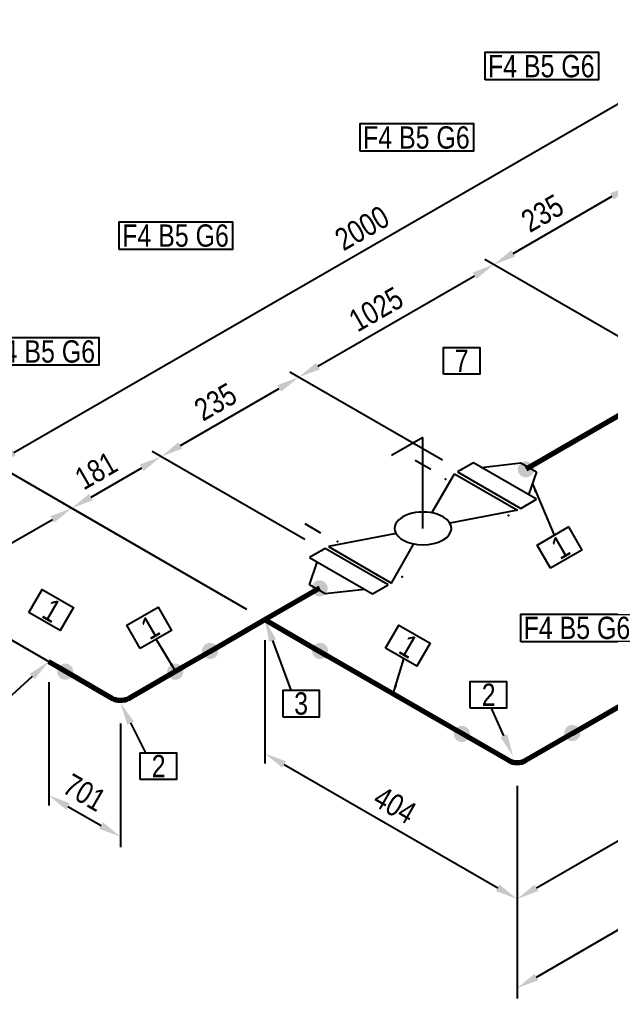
# Model space of a CAD drawing. Header units: millimetres. Extents: x 0 to 594, y 0 to 420.
# Drawn here: x 119.5 to 185.7, y 81.8 to 191.6 of the extents above; entities that cross this region are included whole.
import ezdxf
from ezdxf import colors
from ezdxf.entities.mleader import LeaderData, LeaderLine
from ezdxf.enums import TextEntityAlignment as Align
from ezdxf.math import Vec2, Vec3

# ---------------------------------------------------------------- set-up
doc = ezdxf.new("R2010")
doc.units = ezdxf.units.MM
doc.header["$LTSCALE"] = 0.25
for name, color, linetype in [('밸브', 4, 'Continuous'), ('용접', 1, 'Continuous'), ('주석', 7, 'Continuous'), ('치수', 1, 'Continuous')]:
    doc.layers.add(name, color=color, linetype=linetype)
doc.layers.add('파이프', color=3, linetype='Continuous', lineweight=70)
doc.styles.add('AdskIsoAnnotation', font='arial.ttf', dxfattribs={"width": 0.8, "height": 1})
doc.styles.add('AdskIsoMetric', font='arial.ttf', dxfattribs={"width": 0.8, "height": 2.5})
doc.styles.add('AdskIsoMetric-30', font='arial.ttf', dxfattribs={"width": 0.8, "height": 2.5})
doc.styles.add('AdskIsoMetric30', font='arial.ttf', dxfattribs={"width": 0.8, "oblique": 30, "height": 2.5})
doc.styles.get("Standard").update_dxf_attribs({"font": 'arial.ttf'})
doc.dimstyles.new('AdskIsoMetric', dxfattribs={"dimtxt": 2.5, "dimasz": 2.5, "dimexe": 1, "dimexo": 2, "dimgap": 0.8, "dimtad": 1, "dimdec": 0, "dimrnd": 1, "dimzin": 0, "dimdsep": 46, "dimtxsty": 'AdskIsoMetric', "dimcen": 0, "dimclrt": 7, "dimadec": 0, "dimazin": 0, "dimtfac": 1, "dimtdec": 0, "dimtmove": 1, "dimatfit": 3, "dimfxl": 0, "dimfrac": 2, "dimtolj": 1, "dimtzin": 0, "dimarcsym": 0})

# ---------------------------------------------------------------- blocks, each defined once
blk = doc.blocks.new('플랜지WN-2-IsoRight')
at = {"color": 0, "linetype": 'ByBlock', "lineweight": -2, "extrusion": (-0.707107, -0.408248, 0.57735)}
for p, q in [((0.1105, 0.1403), (0.0221, 0.1914)), ((0.0221, 0.1914), (0.0221, -0.2169)), ((-0.1105, 0.1148), (0.0221, 0.1403)), ((-0.1105, 0.0128), (-0.1105, 0.1148)), ((0.1105, -0.2679), (0.1105, 0.1403)), ((0.0221, -0.1659), (-0.1105, 0.0128)), ((0.0221, -0.2169), (0.1105, -0.2679))]:
    blk.add_line(p, q, dxfattribs=at)
blk = doc.blocks.new('개스킷-2-IsoRight')
at = {"color": 0, "linetype": 'ByBlock', "lineweight": -2, "extrusion": (-1, 0, 0)}
for p in [(-0.0529, 0.2347), (0.0442, 0.1786), (-0.0442, -0.1786), (0.0442, -0.2296)]:
    blk.add_point(p, dxfattribs=at)
blk = doc.blocks.new('볼 밸브-2-IsoRight')
at = {"color": 0, "linetype": 'ByBlock', "lineweight": -2, "extrusion": (-0.707107, -0.408248, 0.57735)}
for p, q in [((-0.3536, 0), (-0.3536, 0.4082)), ((-0.3536, 0.4082), (-0.1006, 0.1163)), ((-0.1006, -0.0002), (-0.3536, 0)), ((0.3536, 0), (0.1007, -0.0001)), ((0.3536, -0.4082), (0.3536, 0)), ((0.1125, -0.065), (0.1125, -0.065)), ((0.1006, -0.1163), (0.3536, -0.4082))]:
    blk.add_line(p, q, dxfattribs=at)
at = {"linetype": 'ByBlock'}
for start_param, end_param in [(-2.356194, 0.785398), (0.785398, 3.926991)]:
    blk.add_ellipse((0, 0), major_axis=(-0.0796, 0.1378), ratio=0.57735, start_param=start_param, end_param=end_param, dxfattribs=at)
blk = doc.blocks.new('Operator_Lever-1-IsoLeft')
at = {"color": 0, "linetype": 'ByBlock', "lineweight": -2, "extrusion": (0, 0.816497, 0.57735)}
for p, q in [((0, 0), (-0.4419, -0.2552)), ((-0.4419, -0.2552), (-0.2652, -0.3572))]:
    blk.add_line(p, q, dxfattribs=at)
blk = doc.blocks.new('*D108')
at = {"layer": 'Defpoints', "color": 0}
for p in [(201.46, 119.01), (175.24, 107.95), (201.46, 108.09)]:
    blk.add_point(p, dxfattribs=at)
at = {"layer": '치수', "color": 0, "lineweight": -2}
for p, q in [((201.46, 116.7), (201.46, 106.94)), ((177.4, 94.2), (199.29, 106.84)), ((175.24, 105.64), (175.24, 91.8))]:
    blk.add_line(p, q, dxfattribs=at)
at = {"layer": '치수', "color": 0}
for points in [[(199.08, 107.2), (199.5, 106.48), (201.46, 108.09)], [(177.2, 94.56), (177.61, 93.84), (175.24, 92.95)]]:
    blk.add_solid(points, dxfattribs=at)
at = {"layer": '치수', "color": 7, "insert": (188.35, 103.14), "char_height": 2.5, "attachment_point": 5, "rotation": 30, "style": 'AdskIsoMetric30'}
blk.add_mtext('\\A1;847', dxfattribs=at)
blk = doc.blocks.new('*D111')
at = {"layer": 'Defpoints', "color": 0}
for p in [(262.19, 158.16), (262.19, 133.16), (175.24, 107.95)]:
    blk.add_point(p, dxfattribs=at)
at = {"layer": '치수', "color": 0, "lineweight": -2}
for p, q in [((262.19, 155.85), (262.19, 132)), ((177.4, 84.2), (260.03, 131.91)), ((175.24, 105.64), (175.24, 81.8))]:
    blk.add_line(p, q, dxfattribs=at)
at = {"layer": '치수', "color": 0}
for points in [[(259.82, 132.27), (260.24, 131.54), (262.19, 133.16)], [(177.2, 84.56), (177.61, 83.84), (175.24, 82.95)]]:
    blk.add_solid(points, dxfattribs=at)
at = {"layer": '치수', "color": 7, "insert": (218.5, 110.54), "char_height": 2.5, "attachment_point": 5, "rotation": 30, "style": 'AdskIsoMetric30'}
blk.add_mtext('\\A1;2000', dxfattribs=at)
blk = doc.blocks.new('*D112')
at = {"layer": 'Defpoints', "color": 0}
for p in [(146.96, 124.28), (175.24, 107.95), (175.24, 92.95)]:
    blk.add_point(p, dxfattribs=at)
at = {"layer": '치수', "color": 0, "lineweight": -2}
for p, q in [((146.96, 121.97), (146.96, 108.13)), ((149.13, 108.03), (173.07, 94.2)), ((175.24, 105.64), (175.24, 91.8))]:
    blk.add_line(p, q, dxfattribs=at)
at = {"layer": '치수', "color": 0}
for points in [[(149.33, 108.39), (148.92, 107.67), (146.96, 109.28)], [(173.28, 94.56), (172.87, 93.84), (175.24, 92.95)]]:
    blk.add_solid(points, dxfattribs=at)
at = {"layer": '치수', "color": 7, "insert": (161.54, 103.48), "char_height": 2.5, "attachment_point": 5, "rotation": 330, "style": 'AdskIsoMetric-30'}
blk.add_mtext('\\A1;404', dxfattribs=at)
blk = doc.blocks.new('*D83')
at = {"layer": 'Defpoints', "color": 0}
for p in [(125.31, 136.78), (146.96, 124.28), (130.78, 114.94)]:
    blk.add_point(p, dxfattribs=at)
at = {"layer": '치수', "color": 0, "lineweight": -2}
for p, q in [((144.96, 125.43), (124.31, 137.36)), ((111.29, 128.69), (123.15, 135.53)), ((128.78, 116.09), (108.13, 128.01))]:
    blk.add_line(p, q, dxfattribs=at)
at = {"layer": '치수', "color": 0}
for points in [[(122.94, 135.89), (123.35, 135.17), (125.31, 136.78)], [(111.08, 129.05), (111.5, 128.32), (109.13, 127.44)]]:
    blk.add_solid(points, dxfattribs=at)
at = {"layer": '치수', "color": 7, "insert": (114.95, 133.42), "char_height": 2.5, "attachment_point": 5, "rotation": 30, "style": 'AdskIsoMetric-30'}
blk.add_mtext('\\A1;1541', dxfattribs=at)
blk = doc.blocks.new('*D84')
at = {"layer": 'Defpoints', "color": 0}
for p in [(135.33, 142.57), (153.45, 132.11), (146.96, 124.28)]:
    blk.add_point(p, dxfattribs=at)
at = {"layer": '치수', "color": 0, "lineweight": -2}
for p, q in [((151.45, 133.26), (134.33, 143.14)), ((127.48, 138.03), (133.17, 141.32)), ((144.96, 125.43), (124.31, 137.36))]:
    blk.add_line(p, q, dxfattribs=at)
at = {"layer": '치수', "color": 0}
for points in [[(132.96, 141.68), (133.37, 140.95), (135.33, 142.57)], [(127.27, 138.39), (127.68, 137.67), (125.31, 136.78)]]:
    blk.add_solid(points, dxfattribs=at)
at = {"layer": '치수', "color": 7, "insert": (128.05, 140.98), "char_height": 2.5, "attachment_point": 5, "rotation": 30, "style": 'AdskIsoMetric-30'}
blk.add_mtext('\\A1;181', dxfattribs=at)
blk = doc.blocks.new('*D85')
at = {"layer": 'Defpoints', "color": 0}
for p in [(150.75, 151.47), (168.86, 141.01), (153.45, 132.11)]:
    blk.add_point(p, dxfattribs=at)
at = {"layer": '치수', "color": 0, "lineweight": -2}
for p, q in [((166.86, 142.16), (149.75, 152.04)), ((137.5, 143.82), (148.58, 150.22)), ((151.45, 133.26), (134.33, 143.14))]:
    blk.add_line(p, q, dxfattribs=at)
at = {"layer": '치수', "color": 0}
for points in [[(148.37, 150.58), (148.79, 149.85), (150.75, 151.47)], [(137.29, 144.18), (137.7, 143.45), (135.33, 142.57)]]:
    blk.add_solid(points, dxfattribs=at)
at = {"layer": '치수', "color": 7, "insert": (141.43, 148.7), "char_height": 2.5, "attachment_point": 5, "rotation": 30, "style": 'AdskIsoMetric-30'}
blk.add_mtext('\\A1;235', dxfattribs=at)
blk = doc.blocks.new('개스킷 해치 표식-2-IsoRight')
at = {"linetype": 'ByBlock', "lineweight": -2, "extrusion": (-0.707107, -0.408248, 0.57735)}
blk.add_line((0, 0), (0, -0.1021), dxfattribs=at)
blk = doc.blocks.new('*D86')
at = {"layer": 'Defpoints', "color": 0}
for p in [(172.64, 164.11), (190.76, 153.65), (168.86, 141.01)]:
    blk.add_point(p, dxfattribs=at)
at = {"layer": '치수', "color": 0, "lineweight": -2}
for p, q in [((188.76, 154.8), (171.64, 164.68)), ((152.91, 152.72), (170.48, 162.86)), ((166.86, 142.16), (149.75, 152.04))]:
    blk.add_line(p, q, dxfattribs=at)
at = {"layer": '치수', "color": 0}
for points in [[(170.27, 163.22), (170.68, 162.5), (172.64, 164.11)], [(152.7, 153.08), (153.12, 152.35), (150.75, 151.47)]]:
    blk.add_solid(points, dxfattribs=at)
at = {"layer": '치수', "color": 7, "insert": (159.43, 159.09), "char_height": 2.5, "attachment_point": 5, "rotation": 30, "style": 'AdskIsoMetric-30'}
blk.add_mtext('\\A1;1025', dxfattribs=at)
blk = doc.blocks.new('*D87')
at = {"layer": 'Defpoints', "color": 0}
for p in [(188.06, 173.01), (206.17, 162.55), (190.76, 153.65)]:
    blk.add_point(p, dxfattribs=at)
at = {"layer": '치수', "color": 0, "lineweight": -2}
for p, q in [((204.17, 163.7), (187.06, 173.58)), ((174.81, 165.36), (185.89, 171.76)), ((188.76, 154.8), (171.64, 164.68))]:
    blk.add_line(p, q, dxfattribs=at)
at = {"layer": '치수', "color": 0}
for points in [[(185.68, 172.12), (186.1, 171.4), (188.06, 173.01)], [(174.6, 165.72), (175.01, 165), (172.64, 164.11)]]:
    blk.add_solid(points, dxfattribs=at)
at = {"layer": '치수', "color": 7, "insert": (178.08, 169.86), "char_height": 2.5, "attachment_point": 5, "rotation": 30, "style": 'AdskIsoMetric-30'}
blk.add_mtext('\\A1;235', dxfattribs=at)
blk = doc.blocks.new('*D90')
at = {"layer": 'Defpoints', "color": 0}
for p in [(203.6, 191.98), (233.91, 174.48), (146.96, 124.28)]:
    blk.add_point(p, dxfattribs=at)
at = {"layer": '치수', "color": 0, "lineweight": -2}
for p, q in [((231.91, 175.64), (202.6, 192.56)), ((118.82, 143.03), (201.44, 190.73)), ((144.96, 125.43), (115.65, 142.36))]:
    blk.add_line(p, q, dxfattribs=at)
at = {"layer": '치수', "color": 0}
for points in [[(201.23, 191.09), (201.65, 190.37), (203.6, 191.98)], [(118.61, 143.39), (119.02, 142.67), (116.65, 141.78)]]:
    blk.add_solid(points, dxfattribs=at)
at = {"layer": '치수', "color": 7, "insert": (157.86, 168.19), "char_height": 2.5, "attachment_point": 5, "rotation": 30, "style": 'AdskIsoMetric-30'}
blk.add_mtext('\\A1;2000', dxfattribs=at)
blk = doc.blocks.new('*D91')
at = {"layer": 'Defpoints', "color": 0}
for p in [(122.73, 119.58), (130.78, 114.94), (130.78, 99.94)]:
    blk.add_point(p, dxfattribs=at)
at = {"layer": '치수', "color": 0, "lineweight": -2}
for p, q in [((122.73, 117.27), (122.73, 103.43)), ((130.78, 112.63), (130.78, 98.78)), ((124.89, 103.33), (128.61, 101.19))]:
    blk.add_line(p, q, dxfattribs=at)
at = {"layer": '치수', "color": 0}
for points in [[(125.1, 103.69), (124.68, 102.97), (122.73, 104.58)], [(128.82, 101.55), (128.4, 100.82), (130.78, 99.94)]]:
    blk.add_solid(points, dxfattribs=at)
at = {"layer": '치수', "color": 7, "insert": (126.75, 104.88), "char_height": 2.5, "attachment_point": 5, "rotation": 330, "style": 'AdskIsoMetric-30'}
blk.add_mtext('\\A1;701', dxfattribs=at)
blk = doc.blocks.new('엘보우-1-Iso2DSkew90')
at = {"color": 0, "linetype": 'ByBlock', "lineweight": -2, "extrusion": (0, 0.816497, 0.57735)}
for p, q in [((-7.07, 4.08), (-0.9, 0.52)), ((0.9, 0.52), (7.07, 4.08))]:
    blk.add_line(p, q, dxfattribs=at)
at = {"linetype": 'ByBlock'}
blk.add_ellipse((0, 1.04), major_axis=(-1.28, 0), ratio=0.57735, start_param=0.785398, end_param=2.356194, dxfattribs=at)
blk = doc.blocks.new('티-1-Iso2DSkew90')
at = {"color": 0, "linetype": 'ByBlock', "lineweight": -2, "extrusion": (1.44271e-12, -0.816497, -0.57735)}
for p, q in [((0, 0), (6.17, 3.56)), ((-6.17, -3.56), (0, 0)), ((0, 0), (7.07, -4.08))]:
    blk.add_line(p, q, dxfattribs=at)
blk = doc.blocks.new('엘보우-2-Iso2DSkew90')
at = {"color": 0, "linetype": 'ByBlock', "lineweight": -2, "extrusion": (0, 0.816497, 0.57735)}
for p, q in [((-7.07, 4.08), (-0.9, 0.52)), ((0.9, 0.52), (7.07, 4.08))]:
    blk.add_line(p, q, dxfattribs=at)
at = {"linetype": 'ByBlock'}
blk.add_ellipse((0, 1.04), major_axis=(-1.28, 0), ratio=0.57735, start_param=0.785398, end_param=2.356194, dxfattribs=at)
blk = doc.blocks.new('Buttweld')
at = {"lineweight": -2}
blk.add_hatch(color=0, dxfattribs=at).paths.add_polyline_path([(0.044, -0.0026), (0.0433, 0.0053), (0.0413, 0.0129), (0.0379, 0.02), (0.0334, 0.0265), (0.0278, 0.0321), (0.0214, 0.0366), (0.0142, 0.0399), (0.0066, 0.042), (-0.0013, 0.0427), (-0.0091, 0.042), (-0.0168, 0.0399), (-0.0239, 0.0366), (-0.0304, 0.0321), (-0.036, 0.0265), (-0.0405, 0.02), (-0.0438, 0.0129), (-0.0459, 0.0053), (-0.0466, -0.0026), (-0.0459, -0.0105), (-0.0438, -0.0181), (-0.0405, -0.0252), (-0.036, -0.0317), (-0.0304, -0.0373), (-0.0239, -0.0418), (-0.0168, -0.0452), (-0.0091, -0.0472), (-0.0013, -0.0479), (0.0066, -0.0472), (0.0142, -0.0452), (0.0214, -0.0418), (0.0278, -0.0373), (0.0334, -0.0317), (0.0379, -0.0252), (0.0413, -0.0181), (0.0433, -0.0105)], is_closed=False, flags=0)
blk = doc.blocks.new('AnnoRect')
at = {"color": 0, "linetype": 'ByBlock', "lineweight": -2}
blk.add_wipeout([(-0.81, -0.6), (-0.81, 0.6), (0.81, 0.6), (0.81, -0.6)], dxfattribs=at)
blk.add_lwpolyline([(-0.81, -0.6), (-0.81, 0.6), (0.81, 0.6), (0.81, -0.6)], close=True, dxfattribs=at)
at = {"color": 0, "linetype": 'ByBlock', "lineweight": -2, "style": 'AdskIsoAnnotation', "width": 0.8}
blk.add_attdef('XX', text='', height=1, dxfattribs=at).set_placement((0, 0), align=Align.MIDDLE_CENTER)

msp = doc.modelspace()

# ---------------------------------------------------------------- linework, layer by layer
at = {"layer": '파이프'}
for points in [[(176.2504, 141.1903), (190.4376, 149.3813)], [(181.406, 111.5134), (197.6044, 120.8656)], [(136.9421, 118.4956), (140.7949, 120.72)], [(153.1272, 120.72), (169.0736, 111.5134)], [(122.7251, 119.5837), (124.6097, 118.4956)]]:
    msp.add_lwpolyline(points, dxfattribs=at)

# ---------------------------------------------------------------- block references
at = {"layer": '밸브', "xscale": 20, "yscale": 20, "zscale": 20}
for name, p, rotation in [('Operator_Lever-1-IsoLeft', (164.6888, 134.5152), 239.9999999999909), ('볼 밸브-2-IsoRight', (164.6888, 134.5152), 239.9999999992331), ('플랜지WN-2-IsoRight', (174.3234, 140.0778), 240.0000000025032), ('개스킷-2-IsoRight', (171.6257, 138.5202), 240.0000000061326), ('개스킷-2-IsoRight', (157.7519, 130.5101), 239.9999999939451), ('플랜지WN-2-IsoRight', (155.0542, 128.9526), 60.00000000248924)]:
    msp.add_blockref(name, p, dxfattribs=dict(at, rotation=rotation))
at = {"layer": '용접', "xscale": 20, "yscale": 20, "zscale": 20}
for p in [(176.2504, 141.1903), (153.1272, 127.8401), (124.6097, 118.4956), (136.9421, 118.4956), (169.0736, 111.5134)]:
    msp.add_blockref('Buttweld', p, dxfattribs=at)
at = {"layer": '용접', "xscale": 20, "yscale": 20, "zscale": 20, "rotation": 180}
for p in [(140.7949, 120.72), (153.1272, 120.72), (181.406, 111.5134)]:
    msp.add_blockref('Buttweld', p, dxfattribs=at)
at = {"layer": '치수', "xscale": 20, "yscale": 20, "zscale": 20, "rotation": 240.0000000001621}
for p in [(165.5874, 141.1165), (153.255, 133.9964)]:
    msp.add_blockref('개스킷 해치 표식-2-IsoRight', p, dxfattribs=at)
at = {"layer": '파이프'}
for name, p in [('티-1-Iso2DSkew90', (146.9611, 124.2801)), ('엘보우-1-Iso2DSkew90', (130.7759, 114.9356)), ('엘보우-2-Iso2DSkew90', (175.2398, 107.9533))]:
    msp.add_blockref(name, p, dxfattribs=at)

# ---------------------------------------------------------------- dimensions: what is measured, and where the dimension line sits
at = {"layer": '치수'}
for base, p1, p2, angle, text, override, picture, middle in [((203.6032, 191.9825), (146.9611, 124.2801), (233.9141, 174.4825), 30, '2000', {"dimtad": 0, "dimlfac": 19.919375, "dimtxsty": 'AdskIsoMetric-30', "dimse1": 0, "dimse2": 0, "dimsd1": 0, "dimsd2": 0, "dimtmove": 1}, '*D90', (157.8604, 168.1897)), ((188.0562, 173.0064), (190.7559, 153.6475), (206.1713, 162.5476), 30, '235', {"dimtad": 0, "dimlfac": 13.199295, "dimtxsty": 'AdskIsoMetric-30', "dimse1": 0, "dimse2": 0, "dimsd1": 0, "dimsd2": 0, "dimtmove": 1}, '*D87', (178.0822, 169.8648)), ((172.6408, 164.1063), (168.861, 141.0065), (190.7559, 153.6475), 30, '1025', {"dimtad": 0, "dimlfac": 40.530717, "dimtxsty": 'AdskIsoMetric-30', "dimse1": 0, "dimse2": 0, "dimsd1": 0, "dimsd2": 0, "dimtmove": 1}, '*D86', (159.427, 159.0942)), ((262.1929, 133.1557), (175.2398, 107.9533), (262.1929, 158.1557), 30, '2000', {"dimtad": 0, "dimlfac": 19.919375, "dimtxsty": 'AdskIsoMetric30', "dimse1": 0, "dimse2": 0, "dimsd1": 0, "dimsd2": 0, "dimtmove": 1}, '*D111', (218.4964, 110.5444)), ((150.7459, 151.4652), (153.4456, 132.1064), (168.861, 141.0065), 30, '235', {"dimtad": 0, "dimlfac": 13.199295, "dimtxsty": 'AdskIsoMetric-30', "dimse1": 0, "dimse2": 0, "dimsd1": 0, "dimsd2": 0, "dimtmove": 1}, '*D85', (141.4318, 148.7046)), ((135.3305, 142.5651), (146.9611, 124.2801), (153.4456, 132.1064), 30, '181', {"dimtad": 0, "dimlfac": 18.978928, "dimtxsty": 'AdskIsoMetric-30', "dimse1": 0, "dimse2": 0, "dimsd1": 0, "dimsd2": 0, "dimtmove": 1}, '*D84', (128.0533, 140.9816)), ((125.3104, 136.7801), (130.7759, 114.9356), (146.9611, 124.2801), 30, '1541', {"dimtad": 0, "dimlfac": 82.428716, "dimtxsty": 'AdskIsoMetric-30', "dimse1": 0, "dimse2": 0, "dimsd1": 0, "dimsd2": 0, "dimtmove": 1}, '*D83', (114.9515, 133.4163)), ((175.2398, 92.9533), (146.9611, 124.2801), (175.2398, 107.9533), 330, '404', {"dimtad": 0, "dimlfac": 12.376123, "dimtxsty": 'AdskIsoMetric-30', "dimse1": 0, "dimse2": 0, "dimsd1": 0, "dimsd2": 0, "dimtmove": 1}, '*D112', (161.5404, 103.4796)), ((130.7759, 99.9356), (122.7251, 119.5837), (130.7759, 114.9356), 330, '701', {"dimtad": 0, "dimlfac": 75.444688, "dimtxsty": 'AdskIsoMetric-30', "dimse1": 0, "dimse2": 0, "dimsd1": 0, "dimsd2": 0, "dimtmove": 1}, '*D91', (126.7505, 104.8765)), ((201.4583, 108.0906), (175.2398, 107.9533), (201.4583, 119.0081), 30, '847', {"dimtad": 0, "dimlfac": 29.993874, "dimtxsty": 'AdskIsoMetric30', "dimse1": 0, "dimse2": 0, "dimsd1": 0, "dimsd2": 0, "dimtmove": 1}, '*D108', (188.3491, 103.1399))]:
    dim = msp.add_linear_dim(base=base, p1=p1, p2=p2, angle=angle, text=text, dimstyle='AdskIsoMetric', override=override, dxfattribs=at)
    dim.commit()
    dim.dimension.update_dxf_attribs({"geometry": picture, "text_midpoint": middle, "dimtype": 160})

# ---------------------------------------------------------------- leaders
at = {"layer": '주석'}
ml = msp.add_multileader_mtext('Standard', dxfattribs=at)
ml.set_content('')
ml.set_leader_properties()
ml.build(insert=Vec2(0, 0))
ml.multileader.update_dxf_attribs({"dogleg_length": 0, "arrow_head_size": 0})
ctx = ml.context
ctx.base_point, ctx.arrow_head_size, ctx.plane_origin = Vec3(179.4093, 133.752), 0, Vec3(0, -27.639)
notes = []
notes.append((ctx, [(0, (1, 1, 0), (179.4093, 133.752), (-1, 0), 0, [(0, [(176.9591, 139.5214)], 0, [])])]))
ctx.mtext, ml.multileader.dxf.content_type = None, 0
ml = msp.add_multileader_mtext('Standard', dxfattribs=at)
ml.set_content('')
ml.set_leader_properties()
ml.build(insert=Vec2(0, 0))
ml.multileader.update_dxf_attribs({"dogleg_length": 0, "arrow_head_size": 2.5})
ctx = ml.context
ctx.base_point, ctx.arrow_head_size, ctx.plane_origin = Vec3(149.8889, 116.361), 2.5, Vec3(0, -27.639)
notes.append((ctx, [(0, (1, 1, 0), (149.8889, 116.361), (-1, 0), 0, [(0, [(146.9611, 124.2801)], 0, [])])]))
ctx.mtext, ml.multileader.dxf.content_type = None, 0
ml = msp.add_multileader_mtext('Standard', dxfattribs=at)
ml.set_content('')
ml.set_leader_properties()
ml.build(insert=Vec2(0, 0))
ml.multileader.update_dxf_attribs({"dogleg_length": 0, "arrow_head_size": 0})
ctx = ml.context
ctx.base_point, ctx.arrow_head_size, ctx.plane_origin = Vec3(134.7763, 122.0772), 0, Vec3(0, -27.639)
notes.append((ctx, [(0, (1, 1, 0), (134.7763, 122.0772), (-1, 0), 0, [(0, [(136.9421, 118.4956)], 0, [])])]))
ctx.mtext, ml.multileader.dxf.content_type = None, 0
ml = msp.add_multileader_mtext('Standard', dxfattribs=at)
ml.set_content('')
ml.set_leader_properties()
ml.build(insert=Vec2(0, 0))
ml.multileader.update_dxf_attribs({"dogleg_length": 0, "arrow_head_size": 0})
ctx = ml.context
ctx.base_point, ctx.arrow_head_size, ctx.plane_origin = Vec3(162.5499, 119.8888), 0, Vec3(0, -27.639)
notes.append((ctx, [(0, (1, 1, 0), (162.5499, 119.8888), (-1, 0), 0, [(0, [(161.3523, 115.9713)], 0, [])])]))
ctx.mtext, ml.multileader.dxf.content_type = None, 0
ml = msp.add_multileader_mtext('Standard', dxfattribs=at)
ml.set_content('')
ml.set_leader_properties()
ml.build(insert=Vec2(0, 0))
ml.multileader.update_dxf_attribs({"dogleg_length": 3.0619, "arrow_head_size": 2.5})
ctx = ml.context
ctx.base_point, ctx.arrow_head_size, ctx.plane_origin = Vec3(102.9381, 104.361), 2.5, Vec3(0, -27.639)
notes.append((ctx, [(0, (1, 1, 0), (106, 104.361), (-1, 0), 3.0619, [(0, [(122.7251, 119.5837)], 0, [])])]))
ctx.mtext, ml.multileader.dxf.content_type = None, 0
ml = msp.add_multileader_mtext('Standard', dxfattribs=at)
ml.set_content('')
ml.set_leader_properties()
ml.build(insert=Vec2(0, 0))
ml.multileader.update_dxf_attribs({"dogleg_length": 0, "arrow_head_size": 2.5})
ctx = ml.context
ctx.base_point, ctx.arrow_head_size, ctx.plane_origin = Vec3(133.5715, 109.361), 2.5, Vec3(0, -27.639)
notes.append((ctx, [(0, (1, 1, 0), (133.5715, 109.361), (-1, 0), 0, [(0, [(130.7759, 114.9356)], 0, [])])]))
ctx.mtext, ml.multileader.dxf.content_type = None, 0
ml = msp.add_multileader_mtext('Standard', dxfattribs=at)
ml.set_content('')
ml.set_leader_properties()
ml.build(insert=Vec2(0, 0))
ml.multileader.update_dxf_attribs({"dogleg_length": 0, "arrow_head_size": 2.5})
ctx = ml.context
ctx.base_point, ctx.arrow_head_size, ctx.plane_origin = Vec3(172.375, 114.361), 2.5, Vec3(0, -27.639)
notes.append((ctx, [(0, (1, 1, 0), (172.375, 114.361), (-1, 0), 0, [(0, [(174.7835, 108.974)], 0, [])])]))
ctx.mtext, ml.multileader.dxf.content_type = None, 0
for ctx, leaders in notes:
    for number, flags, end, landing, length, lines in leaders:
        leader = LeaderData()
        leader.index, (leader.has_last_leader_line, leader.has_dogleg_vector, leader.attachment_direction) = number, flags
        leader.last_leader_point, leader.dogleg_vector, leader.dogleg_length = Vec3(end), Vec3(landing), length
        for number, points, colour, breaks in lines:
            line = LeaderLine()
            line.index, line.vertices, line.color, line.breaks = number, Vec3.list(points), colors.encode_raw_color(colour), breaks
            leader.lines.append(line)
        ctx.leaders.append(leader)

# ---------------------------------------------------------------- next in the draw order: block references
ref = msp.add_blockref('AnnoRect', (178, 186.361), dxfattribs=dict(at, xscale=7.844095940959409, yscale=2.585266030013643, zscale=2.5))
ref.add_attrib('XX_001', 'F4 B5 G6', (171.9707, 185.111), dxfattribs={"layer": '0', "color": 0, "linetype": 'ByBlock', "lineweight": -2, "height": 2.5, "style": 'AdskIsoAnnotation', "width": 0.8})
ref = msp.add_blockref('AnnoRect', (164, 178.361), dxfattribs=dict(at, xscale=7.844095940959409, yscale=2.585266030013643, zscale=2.5))
ref.add_attrib('XX_001', 'F4 B5 G6', (157.9707, 177.111), dxfattribs={"layer": '0', "color": 0, "linetype": 'ByBlock', "lineweight": -2, "height": 2.5, "style": 'AdskIsoAnnotation', "width": 0.8})
ref = msp.add_blockref('AnnoRect', (137, 167.361), dxfattribs=dict(at, xscale=7.844095940959409, yscale=2.585266030013643, zscale=2.5))
ref.add_attrib('XX_001', 'F4 B5 G6', (130.9707, 166.111), dxfattribs={"layer": '0', "color": 0, "linetype": 'ByBlock', "lineweight": -2, "height": 2.5, "style": 'AdskIsoAnnotation', "width": 0.8})
ref = msp.add_blockref('AnnoRect', (122, 154.361), dxfattribs=dict(at, xscale=7.844095940959409, yscale=2.585266030013643, zscale=2.5))
ref.add_attrib('XX_001', 'F4 B5 G6', (115.9707, 153.111), dxfattribs={"layer": '0', "color": 0, "linetype": 'ByBlock', "lineweight": -2, "height": 2.5, "style": 'AdskIsoAnnotation', "width": 0.8})
ref = msp.add_blockref('AnnoRect', (169.0238, 153.3173), dxfattribs=dict(at, xscale=2.5, yscale=2.5, zscale=2.5))
ref.add_attrib('XX_001', '7', (168.2441, 152.0673), dxfattribs={"layer": '0', "color": 0, "linetype": 'ByBlock', "lineweight": -2, "height": 2.5, "style": 'AdskIsoAnnotation', "width": 0.8})
ref = msp.add_blockref('AnnoRect', (180, 132.361), dxfattribs=dict(at, xscale=2.5, yscale=2.5, zscale=2.5, rotation=29.99999999861136))
ref.add_attrib('XX_001', '1', (180.0451, 130.9377), dxfattribs={"layer": '0', "color": 0, "linetype": 'ByBlock', "lineweight": -2, "height": 2.5, "rotation": 30, "style": 'AdskIsoAnnotation', "width": 0.8})
ref = msp.add_blockref('AnnoRect', (123, 125.361), dxfattribs=dict(at, xscale=2.5, yscale=2.5, zscale=2.5, rotation=329.9999999998846))
ref.add_attrib('XX_001', '1', (121.79, 124.6103), dxfattribs={"layer": '0', "color": 0, "linetype": 'ByBlock', "lineweight": -2, "height": 2.5, "rotation": 330, "style": 'AdskIsoAnnotation', "width": 0.8})
ref = msp.add_blockref('AnnoRect', (134, 123.361), dxfattribs=dict(at, xscale=2.5, yscale=2.5, zscale=2.5, rotation=29.99999999861136))
ref.add_attrib('XX_001', '1', (134.0451, 121.9377), dxfattribs={"layer": '0', "color": 0, "linetype": 'ByBlock', "lineweight": -2, "height": 2.5, "rotation": 30, "style": 'AdskIsoAnnotation', "width": 0.8})
ref = msp.add_blockref('AnnoRect', (182, 123.361), dxfattribs=dict(at, xscale=7.844095940959409, yscale=2.585266030013643, zscale=2.5))
ref.add_attrib('XX_001', 'F4 B5 G6', (175.9707, 122.111), dxfattribs={"layer": '0', "color": 0, "linetype": 'ByBlock', "lineweight": -2, "height": 2.5, "style": 'AdskIsoAnnotation', "width": 0.8})
ref = msp.add_blockref('AnnoRect', (163, 121.361), dxfattribs=dict(at, xscale=2.5, yscale=2.5, zscale=2.5, rotation=330.0000000012524))
ref.add_attrib('XX_001', '1', (161.79, 120.6103), dxfattribs={"layer": '0', "color": 0, "linetype": 'ByBlock', "lineweight": -2, "height": 2.5, "rotation": 330, "style": 'AdskIsoAnnotation', "width": 0.8})
ref = msp.add_blockref('AnnoRect', (172.0238, 115.861), dxfattribs=dict(at, xscale=2.5, yscale=2.5, zscale=2.5))
ref.add_attrib('XX_001', '2', (171.2796, 114.6059), dxfattribs={"layer": '0', "color": 0, "linetype": 'ByBlock', "lineweight": -2, "height": 2.5, "style": 'AdskIsoAnnotation', "width": 0.8})
ref = msp.add_blockref('AnnoRect', (151.0238, 114.861), dxfattribs=dict(at, xscale=2.5, yscale=2.5, zscale=2.5))
ref.add_attrib('XX_001', '3', (150.2516, 113.628), dxfattribs={"layer": '0', "color": 0, "linetype": 'ByBlock', "lineweight": -2, "height": 2.5, "style": 'AdskIsoAnnotation', "width": 0.8})
ref = msp.add_blockref('AnnoRect', (135.0238, 107.861), dxfattribs=dict(at, xscale=2.5, yscale=2.5, zscale=2.5))
ref.add_attrib('XX_001', '2', (134.2796, 106.6059), dxfattribs={"layer": '0', "color": 0, "linetype": 'ByBlock', "lineweight": -2, "height": 2.5, "style": 'AdskIsoAnnotation', "width": 0.8})

doc.saveas('drawing.dxf')
